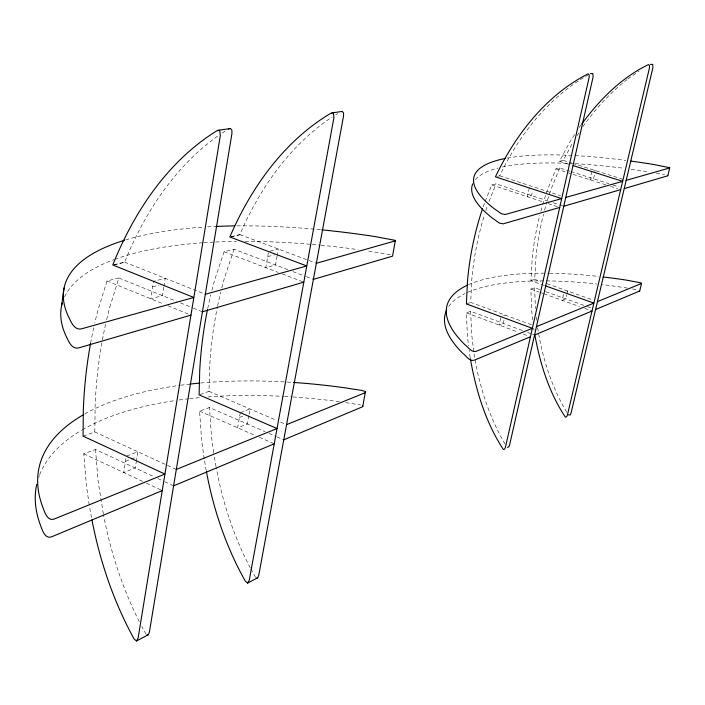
<?xml version="1.0" encoding="UTF-8"?>
<svg xmlns="http://www.w3.org/2000/svg" width="705" height="705" viewBox="0 0 705 705"><rect width="100%" height="100%" fill="white"/><g stroke="black" fill="none" stroke-linecap="round" stroke-linejoin="round"><path stroke-width="0.53" stroke-dasharray="3.52 2.64" d="M522.458 330.539L470.658 311.293L466.375 312.87L467.441 336.303L468.587 345.943M470.658 311.293L471.707 334.628L473.734 351.698M531.403 324.767L470.676 302.366L471.839 278.898A334.276 310.015 51.2 0 1 484.573 214.47M539.651 289.526L534.628 287.728L530.865 289.112L531.729 311.117L532.707 319.673M544.348 285.463L530.936 280.696L532.196 258.559A312.967 294.311 47.1 0 1 539.766 215.342M534.628 287.728L535.421 308.57M530.936 280.696L534.698 279.339L535.967 257.29A311.654 293.306 46.8 0 1 543.529 214.241M136.479 460.418L135.281 468.005L123.736 472.544L126.292 456.161L137.845 451.746L136.559 459.898M163.86 286.97L162.485 295.633L150.817 298.797L153.531 281.33L165.226 278.308L164.027 285.886M240.29 412.663L237.629 427.803L247.332 423.987L248.856 415.395M249.05 414.32L250.002 408.953L241.26 412.293M277.118 256.038L275.532 264.983L265.767 267.636L268.587 251.579L278.36 249.05L277.232 255.421M500.735 317.743L499.122 325.067L503.308 323.428L503.996 320.299M529.296 187.944L527.366 196.721L531.526 195.585L532.381 191.707M563.48 294.408L562.123 300.321L565.798 298.876L566.705 294.954M591.803 171.535L589.909 179.766L593.548 178.779L595.205 171.606M566.926 293.967L567.604 291.024L565.771 291.738M109.769 307.221L118.872 277.99L176.462 301.282M118.872 277.99L106.984 280.96L97.889 310.411A480.202 397.479 61.1 0 0 94.778 323.022M113.769 264.754L124.662 262.154L125.041 261.114C144.974 212.284 175.201 166.019 218.806 135.29M483.198 206.715L484.749 202.608M485.137 201.577L491.764 184.913L496.038 183.846L548.164 201.092M489.032 201.471L496.038 183.846M287.807 269.654L234.086 249.235L224.119 251.72L215.016 278.889A434.95 373.747 59.5 0 0 211.852 290.566M234.086 249.235L224.992 276.21A431.152 371.623 59.3 0 0 221.828 287.799M230.87 236.765L239.832 234.624L240.202 233.663C260.207 187.9 290.134 144.948 332.17 116.986M497.571 176.303L499.704 175.783C518.889 135.087 548.296 97.863 587.67 75.188M569.975 171.236L559.726 167.957L555.989 168.892L547.653 189.372A312.967 294.311 47.1 0 0 542.806 204.256M568.909 164.256L559.541 161.278L569.878 141.872L575.677 132.857M559.726 167.957L551.407 188.358A311.654 293.306 46.8 0 0 547.168 201.198M559.541 161.278L563.277 160.37L573.068 141.987M577.06 135.651L578.796 132.963M579.158 127.446L581.052 124.908M582.841 126.671C595.284 109.028 609.957 92.91 627.009 79.621M627.829 78.934L639.03 71.117M222.286 133.025L226.649 130.196M335.765 114.73L337.563 113.611M125.49 461.299L130.302 459.449M131.262 459.078L137.043 456.849M239.453 417.413L243.34 415.915M503.476 315.725L505.15 315.082M89.235 504.903L86.398 485.542L83.789 453.809L95.51 449.49L153.946 476.703M204.194 458.849L201.648 440.405L199.568 411.156L209.447 407.516L265.054 431.689M466.393 303.908L470.676 302.366M83.067 436.139L94.814 431.962L95.113 405.86A475.558 395.179 60.9 0 1 102.251 340.859M200.105 394.518L209.015 391.354L209.641 367.261A431.152 371.623 59.3 0 1 217.396 307.027M152.677 286.812L159.057 285.137M267.706 256.611L274.545 254.822M593.628 171.059L595.443 170.584M113.981 264.842L124.873 262.234M231.073 236.836L240.026 234.694M345.776 402.617L360.634 404.987M627.468 288.125L624.427 287.631A242.264 73.646 14.3 0 0 602.326 284.635M632.526 288.962L637.743 289.861M656.346 173.139L664.603 174.558M390.35 254.672L371.949 251.597A343.811 116.678 11.5 0 0 366.644 250.804M563.277 160.37L571.579 163.005M572.619 163.34L626.19 180.339M570.997 171.562L608.891 183.688M612.989 184.992L619.122 186.957M555.989 168.892L566.265 172.179M567.296 172.513L606.326 185.027M610.433 186.34L617.615 188.64M499.704 175.783L560.554 195.743M553.363 202.811L558.572 204.529M559.611 204.873L562.731 205.913M491.764 184.913L543.017 201.903M548.234 203.63L558.66 207.094M534.698 279.339L540.876 281.533M547.045 283.727L593.337 300.163M545.688 291.685L586.34 306.226M587.362 306.587L591.477 308.059M530.865 289.112L538.928 292.002M539.942 292.363L542.965 293.447M543.969 293.809L579.633 306.596M584.789 308.438L591.997 311.028M527.49 332.407L531.526 333.906M532.531 334.285L534.549 335.034M466.375 312.87L518.325 332.222M523.383 334.108L527.419 335.615M239.832 234.624L316.36 263.282M292.927 271.592L305.203 276.263M306.226 276.651L313.39 279.374M224.119 251.72L278.105 272.35M282.22 273.919L302.789 281.771M124.662 262.154L205.322 294.276M180.462 302.894L192.439 307.741M193.434 308.147L202.423 311.777M106.984 280.96L163.86 304.102M167.869 305.741L190.949 315.126M208.856 391.284L276.677 420.409M280.634 422.11L286.565 424.657M268.993 433.399L275.884 436.395M276.871 436.827L283.762 439.823M199.568 411.156L254.443 435.152M259.396 437.312L274.227 443.806M94.646 431.892L166.451 464.903M167.438 465.362L176.321 469.442M157.876 478.536L163.772 481.277M164.758 481.735L173.597 485.851M83.789 453.809L142.498 481.339M146.446 483.189L162.238 490.601M255.589 577.404L250.768 568.794M146.12 634.297L141.767 626.384M566.732 412.275C552.332 387.979 543.185 360.731 538.541 332.936M505.08 444.088C488.653 416.153 478.88 384.683 473.866 352.764M250.257 567.86C233.813 536.487 222.648 502.418 216.232 467.609M139.229 621.607C122.397 587.97 110.544 551.874 103.529 514.932M91.509 517.664L89.394 505.978M103.318 513.883L98.066 480.977L95.51 449.49M216.021 466.551L213.844 453.782M206.248 470.623L204.344 459.933M470.182 357.664L469.098 350.226M533.685 328.222L534.055 330.31M537.607 327.728L538.356 331.896M213.694 452.707L211.474 436.554L209.447 407.516M536.329 317.1L536.699 320.299M475.382 179.608A248.081 58.189 13.6 0 1 498.162 168.01M502.339 167.023A248.081 58.189 13.6 0 1 572.196 163.534M575.333 163.701A248.081 58.189 13.6 0 1 623.872 168.284M631.116 169.244A248.081 58.189 13.6 0 1 649.014 171.905M507.23 158.087A248.486 57.105 13.5 0 1 574.011 155.532M575.051 155.594A248.486 57.105 13.5 0 1 625.732 160.396M544.586 210.205A311.654 293.306 46.8 0 1 546.868 202.194M540.823 211.297A312.967 294.311 47.1 0 1 542.224 206.257M485.833 210.504A334.276 310.015 51.2 0 1 487.481 205.569M448.724 306.455A242.264 73.646 14.3 0 1 464.886 293.65M467.574 292.399A242.264 73.646 14.3 0 1 596.897 284.018M468.411 284.741A242.643 72.668 14.3 0 1 547.336 273.196M549.407 273.223A242.643 72.668 14.3 0 1 598.686 276.448M102.445 339.792A475.558 395.179 60.9 0 1 105.688 323.921M106.649 319.726A475.558 395.179 60.9 0 1 109.769 307.221M90.584 343.247A480.202 397.479 61.1 0 1 93.818 327.252M217.616 305.952A431.152 371.623 59.3 0 1 220.762 292.046M207.719 308.508A434.95 373.747 59.5 0 1 210.786 294.84M64.613 296.84A343.811 116.678 11.5 0 1 113.849 259.669M114.853 259.299A343.811 116.678 11.5 0 1 202.899 242.776M203.948 242.696A343.811 116.678 11.5 0 1 214.602 242.079M215.677 242.026A343.811 116.678 11.5 0 1 236.536 241.418M245.067 241.374A343.811 116.678 11.5 0 1 311.31 244.344M312.394 244.441A343.811 116.678 11.5 0 1 320.035 245.137M321.127 245.243A343.811 116.678 11.5 0 1 358.158 249.596M125.64 239.911A344.939 113.725 11.5 0 1 203.375 227.133M207.587 226.869A344.939 113.725 11.5 0 1 216.127 226.428M236.942 225.882A344.939 113.725 11.5 0 1 320.652 229.742M38.643 477.541A332.531 144.833 11.7 0 1 39.33 475.637M39.691 474.685A332.531 144.833 11.7 0 1 81.507 430.297M82.45 429.75A332.531 144.833 11.7 0 1 175.06 400.581M179.202 399.982A332.531 144.833 11.7 0 1 188.64 398.783M189.698 398.66A332.531 144.833 11.7 0 1 201.48 397.47M208.001 396.941A332.531 144.833 11.7 0 1 283.463 396.386M284.529 396.448A332.531 144.833 11.7 0 1 292.002 396.906M293.068 396.977A332.531 144.833 11.7 0 1 339.449 401.7M84.767 413.95A333.588 142.269 11.7 0 1 179.563 385.379M180.603 385.238A333.588 142.269 11.7 0 1 190.042 384.075M200.713 383.009A333.588 142.269 11.7 0 1 286.098 381.995M287.164 382.057A333.588 142.269 11.7 0 1 292.513 382.392"/><path stroke-width="1.06" d="M595.584 309.53L639.708 290.998L641.541 283.463L641.197 282.899L626.243 280.096A242.643 72.668 14.3 0 0 603.031 276.95M639.708 290.998L639.365 290.425M64.058 288.019L61.52 306.164A343.811 116.678 11.5 0 0 66.904 337.765C69.16 342.859 72.897 350.209 79.683 347.618L190.949 315.126M283.762 439.823L362.714 406.706L365.428 391.566L361.903 390.447L345.468 387.891A333.588 142.269 11.7 0 0 293.58 382.462M313.39 279.374L392.544 256.153L395.373 240.379L374.875 236.536A344.939 113.725 11.5 0 0 321.744 229.848M624.233 188.596L667.829 175.783L669.732 167.719L654.108 164.573A248.486 57.105 13.5 0 0 630.904 161.084M365.728 392.015L364.855 392.852L286.565 424.657M395.708 240.749L316.36 263.282M581.687 124.062C599.365 99.987 621.502 77.444 648.609 64.552L649.543 65.688L649.428 68.041L567.41 415.033L566.564 416.858L565.366 417.175C549.045 392.623 539.933 363.436 534.804 334.496M641.541 283.463L597.452 301.625M91.932 519.77C99.907 561.268 113.681 601.832 134.056 638.906L136.488 640.986L138.127 638.016L220.321 135.589L219.819 130.927L219.026 130.328L216.787 130.839C167.799 161.198 134.488 211.368 113.161 263.943L112.782 264.992L193.831 297.475L82.432 328.565C75.717 331.05 71.884 323.965 69.583 318.88A344.939 113.725 11.5 0 1 124.574 240.238M136.488 640.986L148.438 634.676L149.372 632.173L231.901 133.765L231.901 130.275L230.614 128.548L217.986 130.293M206.45 471.689C213.536 509.918 226.235 547.283 245.34 581.202L247.64 583.079L249.253 580.294L333.914 117.7L333.5 113.461L332.751 112.915L330.627 113.39C284.177 141.106 251.5 187.125 230.244 236.034L229.874 237.003L306.781 265.961L205.322 294.276M247.64 583.079L257.801 577.703L258.735 575.377L343.52 116.193L343.564 113.003L342.366 111.443L331.773 112.888M669.75 167.931L626.19 180.339M228.394 129.059L229.583 128.522M162.238 490.601L52.443 536.479C44.988 540.021 42.3 530.089 40.388 525.022A332.531 144.833 11.7 0 1 36.73 484.379M173.597 485.851L274.227 443.806M530.451 336.743L474.386 360.167C469.336 361.753 466.208 355.717 462.78 353.328A242.264 73.646 14.3 0 1 446.653 310.024M534.549 335.034L591.997 311.028M590.429 73.584L592.861 73.602L593.116 76.907L509.574 445.075L508.71 446.996L507.459 447.322M536.452 326.626L593.874 303.097L545.379 285.833M650.389 64.393L652.707 64.402L652.936 67.486L571.024 413.156L570.186 414.972L568.345 414.848M176.321 469.442L277.03 428.525L199.118 394.87L199.718 370.601A434.95 373.747 59.5 0 1 207.508 309.539M202.423 311.777L303.811 282.167M559.708 207.437L503.176 223.855L499.325 223.071L491.878 217.722A248.081 58.189 13.6 0 1 472.747 183.82M563.771 206.257L620.691 189.627M565.762 197.453L622.647 181.344L573.077 165.578M256.373 578.029L257.131 578.135M146.948 635.002L147.742 635.126M667.45 175.316L667.829 175.783M362.608 405.807L362.908 406.256M470.367 358.704C475.893 390.438 485.648 422.427 503.335 449.464L504.595 449.147L505.459 447.217L589.098 77.541L589.204 75.021L588.208 73.796C546.181 95.043 515.461 134.84 495.439 176.814L561.709 198.599L505.203 214.514L501.343 213.73L493.87 208.433A248.486 57.105 13.5 0 1 505.141 158.484M482.528 208.698A335.809 311.108 51.5 0 0 467.547 280.343L466.393 303.908L532.363 328.31L476.316 351.275C471.275 352.835 468.12 346.869 464.683 344.498A242.643 72.668 14.3 0 1 467.547 285.128M90.584 343.247A480.202 397.479 61.1 0 0 83.322 409.834L83.067 436.139L164.944 474.06L55.008 518.721C47.605 522.176 44.812 512.491 42.882 507.406A333.588 142.269 11.7 0 1 82.899 415.016M61.749 305.098A343.811 116.678 11.5 0 1 62.296 302.983M216.127 226.428A344.939 113.725 11.5 0 1 234.721 225.908M190.042 384.075A333.588 142.269 11.7 0 1 199.638 383.106"/></g></svg>
